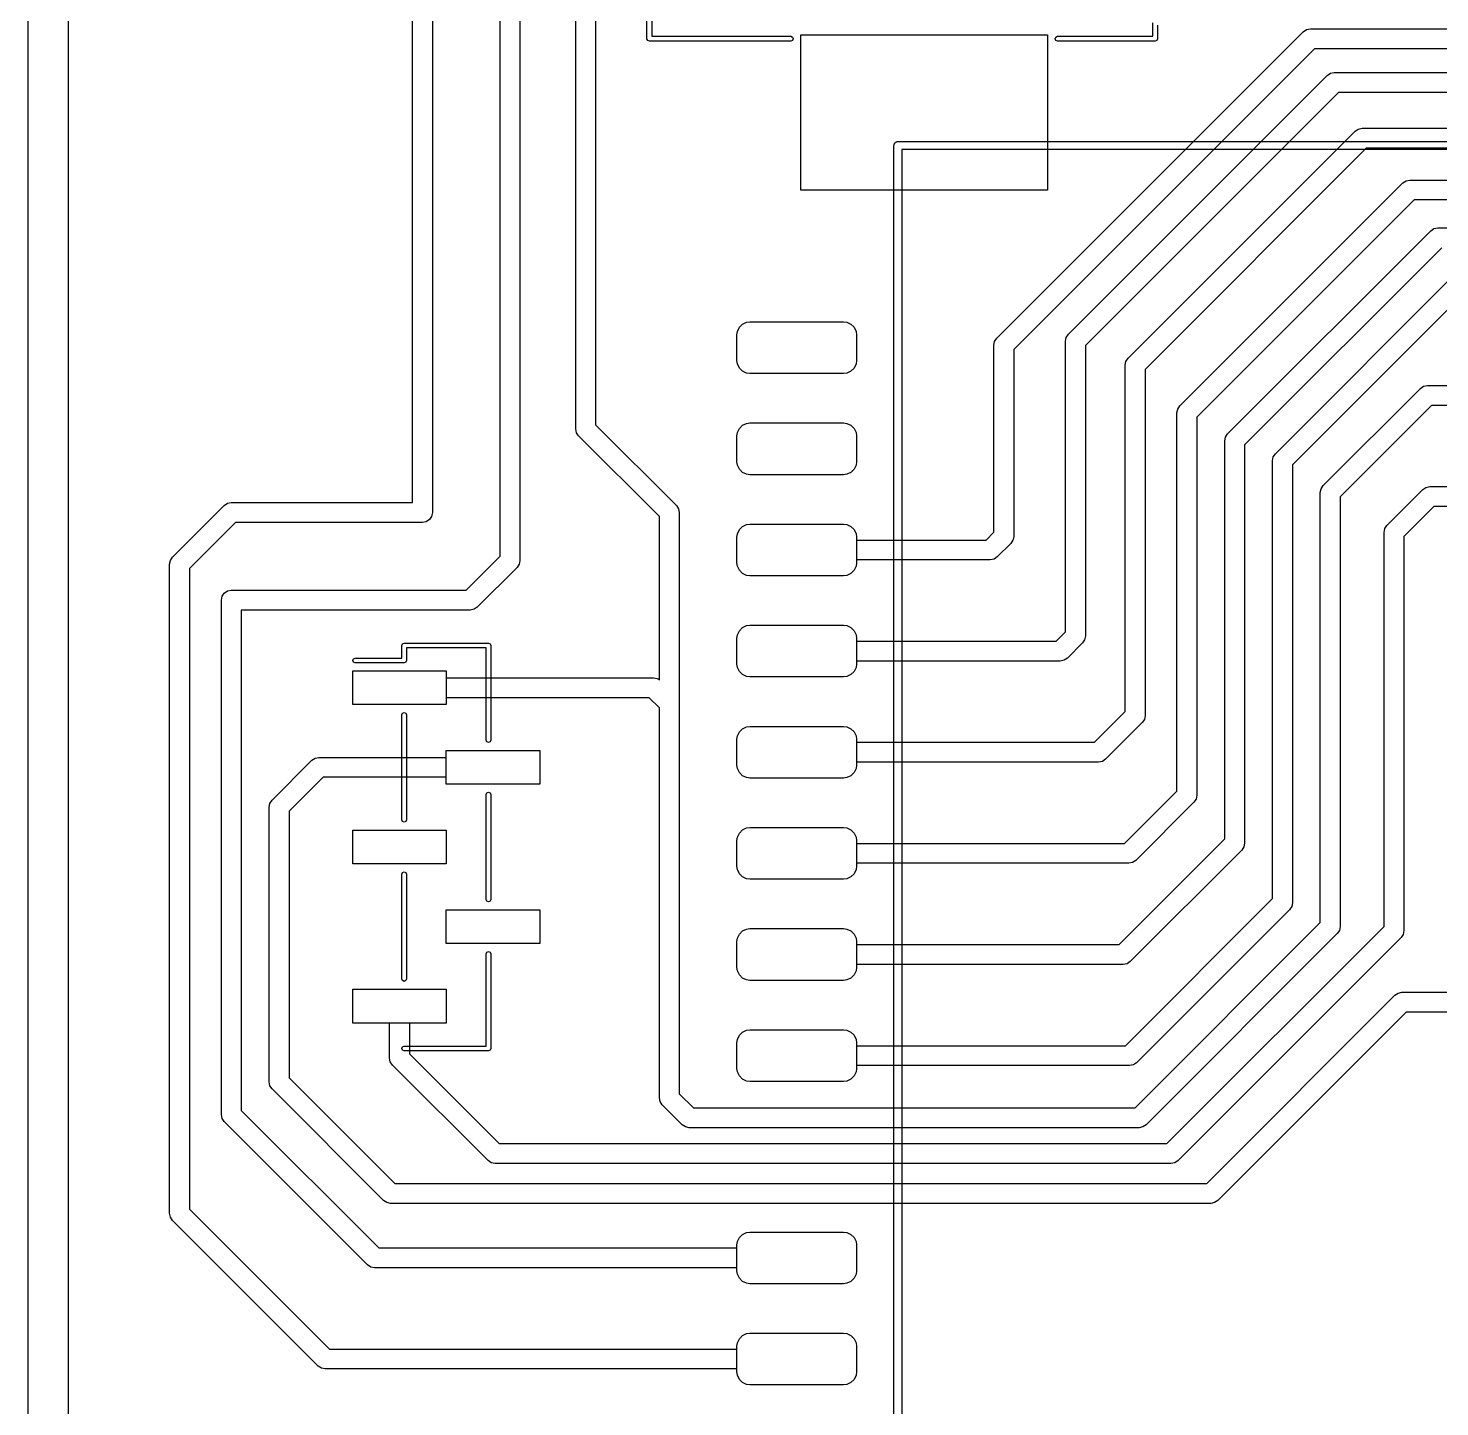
# Model space of a CAD drawing. Extents: x 10 to 287, y -200 to -10.
# Drawn here: x 99.5 to 134.95, y -116.26 to -81.64 of the extents above; entities that cross this region are included whole.
import ezdxf

# ---------------------------------------------------------------- set-up
doc = ezdxf.new("R2010")
doc.units = 0
doc.layers.add('BLACK', color=7, linetype='CONTINUOUS')

msp = doc.modelspace()

# ---------------------------------------------------------------- linework, layer by layer
at = {"layer": 'BLACK', "linetype": 'CONTINUOUS'}
for p, q in [((99.5, -140), (99.5, -50)), ((100.5, -50.5), (100.5, -139.5)), ((109.15, -93.55), (109.15, -65.6)), ((109.65, -65.7036), (109.65, -93.8)), ((111.35, -94.8964), (111.35, -66.2)), ((111.85, -66.3036), (111.85, -95)), ((113.25, -91.7), (113.25, -66.7)), ((113.75, -66.8036), (113.75, -91.5964)), ((115.04, -81.9), (115.04, -72.7)), ((115.16, -72.76), (115.16, -81.84)), ((127.74, -81.84), (127.74, -81.5)), ((115.16, -81.84), (118.65, -81.84)), ((118.65, -81.84), (118.692, -81.8576)), ((118.692, -81.8576), (118.71, -81.9)), ((118.9, -85.7), (118.9, -81.8)), ((118.9, -81.8), (125.1, -81.8)), ((118.9, -85.7), (118.9, -81.8)), ((118.9, -81.8), (125.1, -81.8)), ((118.9, -85.7), (118.9, -81.8)), ((118.9, -81.8), (125.1, -81.8)), ((123.823, -89.4232), (131.523, -81.7232)), ((125.1, -81.8), (125.1, -85.7)), ((125.1, -81.8), (125.1, -85.7)), ((125.1, -81.8), (125.1, -85.7)), ((125.29, -81.9), (125.308, -81.8576)), ((125.308, -81.8576), (125.35, -81.84)), ((125.35, -81.84), (127.74, -81.84)), ((127.86, -81.56), (127.86, -81.9)), ((131.523, -81.7232), (131.604, -81.669)), ((131.523, -81.7232), (131.523, -81.7232)), ((131.604, -81.669), (131.7, -81.65)), ((131.7, -81.65), (147.7, -81.65)), ((115.058, -81.9424), (115.04, -81.9)), ((115.1, -81.96), (115.058, -81.9424)), ((118.65, -81.96), (115.1, -81.96)), ((118.692, -81.9424), (118.65, -81.96)), ((118.71, -81.9), (118.692, -81.9424)), ((131.804, -82.15), (124.25, -89.7036)), ((125.308, -81.9424), (125.29, -81.9)), ((125.35, -81.96), (125.308, -81.9424)), ((127.8, -81.96), (125.35, -81.96)), ((127.842, -81.9424), (127.8, -81.96)), ((127.86, -81.9), (127.842, -81.9424)), ((147.596, -82.15), (131.804, -82.15)), ((125.623, -89.3232), (132.123, -82.8232)), ((132.123, -82.8232), (132.204, -82.769)), ((132.204, -82.769), (132.3, -82.75)), ((132.3, -82.75), (146.4, -82.75)), ((132.404, -83.25), (126.05, -89.6036)), ((146.296, -83.25), (132.404, -83.25)), ((127.123, -89.9232), (132.823, -84.2232)), ((132.823, -84.2232), (132.904, -84.169)), ((132.823, -84.2232), (132.823, -84.2232)), ((132.904, -84.169), (133, -84.15)), ((133, -84.15), (145.4, -84.15)), ((121.24, -84.58), (121.245, -84.5649)), ((121.24, -135.38), (121.24, -84.58)), ((121.245, -84.5491), (121.254, -84.5363)), ((121.245, -84.5649), (121.245, -84.5491)), ((121.254, -84.5363), (121.259, -84.5212)), ((121.259, -84.5212), (121.272, -84.5119)), ((121.272, -84.5119), (121.281, -84.4991)), ((121.281, -84.4991), (121.296, -84.4942)), ((121.296, -84.4942), (121.309, -84.4849)), ((121.309, -84.4849), (121.325, -84.4849)), ((121.325, -84.4849), (121.34, -84.48)), ((121.34, -84.48), (167.06, -84.48)), ((121.44, -84.68), (121.44, -135.28)), ((166.96, -84.68), (121.44, -84.68)), ((133.104, -84.65), (127.55, -90.2036)), ((145.296, -84.65), (133.104, -84.65)), ((125.1, -85.7), (118.9, -85.7)), ((125.1, -85.7), (118.9, -85.7)), ((125.1, -85.7), (118.9, -85.7)), ((128.423, -91.1232), (134.023, -85.5232)), ((134.023, -85.5232), (134.104, -85.469)), ((134.104, -85.469), (134.2, -85.45)), ((134.2, -85.45), (144.3, -85.45)), ((134.304, -85.95), (128.85, -91.4036)), ((144.196, -85.95), (134.304, -85.95)), ((129.623, -91.8232), (134.723, -86.7232)), ((134.723, -86.7232), (134.804, -86.669)), ((134.804, -86.669), (134.9, -86.65)), ((134.9, -86.65), (143.4, -86.65)), ((135.004, -87.15), (130.05, -92.1036)), ((130.823, -92.3232), (135.423, -87.7232)), ((135.704, -88.15), (131.25, -92.6036)), ((117.3, -89.335), (117.311, -89.2509)), ((117.3, -89.335), (117.311, -89.2509)), ((117.3, -89.335), (117.311, -89.2509)), ((117.311, -89.2509), (117.359, -89.1486)), ((117.311, -89.2509), (117.359, -89.1486)), ((117.311, -89.2509), (117.359, -89.1486)), ((117.359, -89.1486), (117.439, -89.0688)), ((117.359, -89.1486), (117.439, -89.0688)), ((117.359, -89.1486), (117.439, -89.0688)), ((117.439, -89.0688), (117.541, -89.0211)), ((117.439, -89.0688), (117.541, -89.0211)), ((117.439, -89.0688), (117.541, -89.0211)), ((117.541, -89.0211), (117.625, -89.01)), ((117.541, -89.0211), (117.625, -89.01)), ((117.541, -89.0211), (117.625, -89.01)), ((117.625, -89.01), (119.975, -89.01)), ((117.625, -89.01), (119.975, -89.01)), ((117.625, -89.01), (119.975, -89.01)), ((119.975, -89.01), (120.059, -89.0211)), ((119.975, -89.01), (120.059, -89.0211)), ((119.975, -89.01), (120.059, -89.0211)), ((120.059, -89.0211), (120.161, -89.0688)), ((120.059, -89.0211), (120.161, -89.0688)), ((120.059, -89.0211), (120.161, -89.0688)), ((120.161, -89.0688), (120.241, -89.1486)), ((120.161, -89.0688), (120.241, -89.1486)), ((120.161, -89.0688), (120.241, -89.1486)), ((120.241, -89.1486), (120.289, -89.2509)), ((120.241, -89.1486), (120.289, -89.2509)), ((120.241, -89.1486), (120.289, -89.2509)), ((120.289, -89.2509), (120.3, -89.335)), ((120.289, -89.2509), (120.3, -89.335)), ((120.289, -89.2509), (120.3, -89.335)), ((125.569, -89.4043), (125.623, -89.3232)), ((117.3, -89.985), (117.3, -89.335)), ((117.3, -89.985), (117.3, -89.335)), ((117.3, -89.985), (117.3, -89.335)), ((120.3, -89.335), (120.3, -89.985)), ((120.3, -89.335), (120.3, -89.985)), ((120.3, -89.335), (120.3, -89.985)), ((123.75, -89.6), (123.769, -89.5043)), ((123.75, -94.2964), (123.75, -89.6)), ((123.769, -89.5043), (123.823, -89.4232)), ((123.823, -89.4232), (123.823, -89.4232)), ((125.55, -89.5), (125.569, -89.4043)), ((125.55, -96.7964), (125.55, -89.5)), ((126.05, -89.6036), (126.05, -96.9)), ((117.311, -90.0691), (117.3, -89.985)), ((117.311, -90.0691), (117.3, -89.985)), ((117.311, -90.0691), (117.3, -89.985)), ((120.3, -89.985), (120.289, -90.0691)), ((120.3, -89.985), (120.289, -90.0691)), ((120.3, -89.985), (120.289, -90.0691)), ((124.25, -89.7036), (124.25, -94.4)), ((127.05, -90.1), (127.069, -90.0043)), ((127.069, -90.0043), (127.123, -89.9232)), ((127.123, -89.9232), (127.123, -89.9232)), ((117.359, -90.1714), (117.311, -90.0691)), ((117.359, -90.1714), (117.311, -90.0691)), ((117.359, -90.1714), (117.311, -90.0691)), ((117.439, -90.2512), (117.359, -90.1714)), ((117.439, -90.2512), (117.359, -90.1714)), ((117.439, -90.2512), (117.359, -90.1714)), ((117.541, -90.2989), (117.439, -90.2512)), ((117.541, -90.2989), (117.439, -90.2512)), ((117.541, -90.2989), (117.439, -90.2512)), ((117.625, -90.31), (117.541, -90.2989)), ((117.625, -90.31), (117.541, -90.2989)), ((117.625, -90.31), (117.541, -90.2989)), ((119.975, -90.31), (117.625, -90.31)), ((119.975, -90.31), (117.625, -90.31)), ((119.975, -90.31), (117.625, -90.31)), ((120.059, -90.2989), (119.975, -90.31)), ((120.059, -90.2989), (119.975, -90.31)), ((120.059, -90.2989), (119.975, -90.31)), ((120.161, -90.2512), (120.059, -90.2989)), ((120.161, -90.2512), (120.059, -90.2989)), ((120.161, -90.2512), (120.059, -90.2989)), ((120.241, -90.1714), (120.161, -90.2512)), ((120.241, -90.1714), (120.161, -90.2512)), ((120.241, -90.1714), (120.161, -90.2512)), ((120.289, -90.0691), (120.241, -90.1714)), ((120.289, -90.0691), (120.241, -90.1714)), ((120.289, -90.0691), (120.241, -90.1714)), ((127.05, -98.7964), (127.05, -90.1)), ((127.55, -90.2036), (127.55, -98.9)), ((132.023, -93.1232), (134.463, -90.6832)), ((134.463, -90.6832), (134.544, -90.629)), ((134.544, -90.629), (134.64, -90.61)), ((134.64, -90.61), (135.705, -90.61)), ((128.35, -91.3), (128.369, -91.2043)), ((128.35, -100.796), (128.35, -91.3)), ((128.369, -91.2043), (128.423, -91.1232)), ((128.85, -91.4036), (128.85, -100.9)), ((134.744, -91.11), (132.45, -93.4036)), ((135.705, -91.11), (134.744, -91.11)), ((113.269, -91.7957), (113.25, -91.7)), ((113.323, -91.8768), (113.269, -91.7957)), ((113.75, -91.5964), (115.777, -93.6232)), ((117.3, -91.875), (117.311, -91.7909)), ((117.3, -91.875), (117.311, -91.7909)), ((117.3, -91.875), (117.311, -91.7909)), ((117.311, -91.7909), (117.359, -91.6886)), ((117.311, -91.7909), (117.359, -91.6886)), ((117.311, -91.7909), (117.359, -91.6886)), ((117.359, -91.6886), (117.439, -91.6088)), ((117.359, -91.6886), (117.439, -91.6088)), ((117.359, -91.6886), (117.439, -91.6088)), ((117.439, -91.6088), (117.541, -91.5611)), ((117.439, -91.6088), (117.541, -91.5611)), ((117.439, -91.6088), (117.541, -91.5611)), ((117.541, -91.5611), (117.625, -91.55)), ((117.541, -91.5611), (117.625, -91.55)), ((117.541, -91.5611), (117.625, -91.55)), ((117.625, -91.55), (119.975, -91.55)), ((117.625, -91.55), (119.975, -91.55)), ((117.625, -91.55), (119.975, -91.55)), ((119.975, -91.55), (120.059, -91.5611)), ((119.975, -91.55), (120.059, -91.5611)), ((119.975, -91.55), (120.059, -91.5611)), ((120.059, -91.5611), (120.161, -91.6088)), ((120.059, -91.5611), (120.161, -91.6088)), ((120.059, -91.5611), (120.161, -91.6088)), ((120.161, -91.6088), (120.241, -91.6886)), ((120.161, -91.6088), (120.241, -91.6886)), ((120.161, -91.6088), (120.241, -91.6886)), ((120.241, -91.6886), (120.289, -91.7909)), ((120.241, -91.6886), (120.289, -91.7909)), ((120.241, -91.6886), (120.289, -91.7909)), ((120.289, -91.7909), (120.3, -91.875)), ((120.289, -91.7909), (120.3, -91.875)), ((120.289, -91.7909), (120.3, -91.875)), ((115.35, -93.9036), (113.323, -91.8768)), ((117.3, -92.525), (117.3, -91.875)), ((117.3, -92.525), (117.3, -91.875)), ((117.3, -92.525), (117.3, -91.875)), ((120.3, -91.875), (120.3, -92.525)), ((120.3, -91.875), (120.3, -92.525)), ((120.3, -91.875), (120.3, -92.525)), ((129.55, -92), (129.569, -91.9043)), ((129.55, -101.996), (129.55, -92)), ((129.569, -91.9043), (129.623, -91.8232)), ((129.623, -91.8232), (129.623, -91.8232)), ((130.05, -92.1036), (130.05, -102.1)), ((130.75, -92.5), (130.769, -92.4043)), ((130.75, -103.496), (130.75, -92.5)), ((130.769, -92.4043), (130.823, -92.3232)), ((130.823, -92.3232), (130.823, -92.3232)), ((117.311, -92.6091), (117.3, -92.525)), ((117.311, -92.6091), (117.3, -92.525)), ((117.311, -92.6091), (117.3, -92.525)), ((117.359, -92.7114), (117.311, -92.6091)), ((117.359, -92.7114), (117.311, -92.6091)), ((117.359, -92.7114), (117.311, -92.6091)), ((117.439, -92.7912), (117.359, -92.7114)), ((117.439, -92.7912), (117.359, -92.7114)), ((117.439, -92.7912), (117.359, -92.7114)), ((117.541, -92.8389), (117.439, -92.7912)), ((117.541, -92.8389), (117.439, -92.7912)), ((117.541, -92.8389), (117.439, -92.7912)), ((117.625, -92.85), (117.541, -92.8389)), ((117.625, -92.85), (117.541, -92.8389)), ((117.625, -92.85), (117.541, -92.8389)), ((119.975, -92.85), (117.625, -92.85)), ((119.975, -92.85), (117.625, -92.85)), ((119.975, -92.85), (117.625, -92.85)), ((120.059, -92.8389), (119.975, -92.85)), ((120.059, -92.8389), (119.975, -92.85)), ((120.059, -92.8389), (119.975, -92.85)), ((120.161, -92.7912), (120.059, -92.8389)), ((120.161, -92.7912), (120.059, -92.8389)), ((120.161, -92.7912), (120.059, -92.8389)), ((120.241, -92.7114), (120.161, -92.7912)), ((120.241, -92.7114), (120.161, -92.7912)), ((120.241, -92.7114), (120.161, -92.7912)), ((120.289, -92.6091), (120.241, -92.7114)), ((120.289, -92.6091), (120.241, -92.7114)), ((120.289, -92.6091), (120.241, -92.7114)), ((120.3, -92.525), (120.289, -92.6091)), ((120.3, -92.525), (120.289, -92.6091)), ((120.3, -92.525), (120.289, -92.6091)), ((131.25, -92.6036), (131.25, -103.6)), ((131.95, -93.3), (131.969, -93.2043)), ((131.969, -93.2043), (132.023, -93.1232)), ((132.023, -93.1232), (132.023, -93.1232)), ((133.623, -94.1232), (134.523, -93.2232)), ((134.523, -93.2232), (134.604, -93.169)), ((134.604, -93.169), (134.7, -93.15)), ((134.7, -93.15), (135.705, -93.15)), ((104.423, -93.6232), (104.504, -93.569)), ((104.504, -93.569), (104.6, -93.55)), ((104.504, -93.569), (104.504, -93.569)), ((104.6, -93.55), (104.6, -93.55)), ((104.6, -93.55), (109.15, -93.55)), ((131.95, -104.096), (131.95, -93.3)), ((132.45, -93.4036), (132.45, -104.2)), ((103.123, -94.9232), (104.423, -93.6232)), ((104.423, -93.6232), (104.423, -93.6232)), ((109.631, -93.8957), (109.577, -93.9768)), ((109.65, -93.8), (109.631, -93.8957)), ((115.35, -98.0053), (115.35, -93.9036)), ((115.777, -93.6232), (115.777, -93.6232)), ((115.777, -93.6232), (115.831, -93.7043)), ((115.831, -93.7043), (115.85, -93.8)), ((115.85, -93.8), (115.85, -98.6)), ((134.804, -93.65), (134.05, -94.4036)), ((135.705, -93.65), (134.804, -93.65)), ((104.704, -94.05), (103.55, -95.2036)), ((109.4, -94.05), (104.704, -94.05)), ((109.496, -94.031), (109.4, -94.05)), ((109.577, -93.9768), (109.496, -94.031)), ((117.311, -94.3309), (117.359, -94.2286)), ((117.311, -94.3309), (117.359, -94.2286)), ((117.311, -94.3309), (117.359, -94.2286)), ((117.359, -94.2286), (117.439, -94.1488)), ((117.359, -94.2286), (117.439, -94.1488)), ((117.359, -94.2286), (117.439, -94.1488)), ((117.439, -94.1488), (117.541, -94.1011)), ((117.439, -94.1488), (117.541, -94.1011)), ((117.439, -94.1488), (117.541, -94.1011)), ((117.541, -94.1011), (117.625, -94.09)), ((117.541, -94.1011), (117.625, -94.09)), ((117.541, -94.1011), (117.625, -94.09)), ((117.625, -94.09), (119.975, -94.09)), ((117.625, -94.09), (119.975, -94.09)), ((117.625, -94.09), (119.975, -94.09)), ((119.975, -94.09), (120.059, -94.1011)), ((119.975, -94.09), (120.059, -94.1011)), ((119.975, -94.09), (120.059, -94.1011)), ((120.059, -94.1011), (120.161, -94.1488)), ((120.059, -94.1011), (120.161, -94.1488)), ((120.059, -94.1011), (120.161, -94.1488)), ((120.161, -94.1488), (120.241, -94.2286)), ((120.161, -94.1488), (120.241, -94.2286)), ((120.161, -94.1488), (120.241, -94.2286)), ((120.241, -94.2286), (120.289, -94.3309)), ((120.241, -94.2286), (120.289, -94.3309)), ((120.241, -94.2286), (120.289, -94.3309)), ((123.556, -94.49), (123.75, -94.2964)), ((133.55, -94.3), (133.569, -94.2043)), ((133.569, -94.2043), (133.623, -94.1232)), ((133.623, -94.1232), (133.623, -94.1232)), ((117.3, -94.415), (117.311, -94.3309)), ((117.3, -94.415), (117.311, -94.3309)), ((117.3, -94.415), (117.311, -94.3309)), ((117.3, -95.065), (117.3, -94.415)), ((117.3, -95.065), (117.3, -94.415)), ((117.3, -95.065), (117.3, -94.415)), ((120.289, -94.3309), (120.3, -94.415)), ((120.289, -94.3309), (120.3, -94.415)), ((120.289, -94.3309), (120.3, -94.415)), ((120.3, -94.415), (120.3, -95.065)), ((120.3, -94.415), (120.3, -94.49)), ((120.3, -94.415), (120.3, -95.065)), ((120.3, -94.49), (123.556, -94.49)), ((124.177, -94.5768), (123.837, -94.9168)), ((124.231, -94.4957), (124.177, -94.5768)), ((124.177, -94.5768), (124.177, -94.5768)), ((124.235, -94.4768), (124.231, -94.4957)), ((124.25, -94.4), (124.235, -94.4768)), ((124.25, -94.4), (124.25, -94.4)), ((133.55, -94.8), (133.55, -94.3)), ((134.05, -94.4036), (134.05, -94.8)), ((103.05, -95.1), (103.069, -95.0043)), ((103.069, -95.0043), (103.123, -94.9232)), ((103.123, -94.9232), (103.123, -94.9232)), ((110.496, -95.75), (111.35, -94.8964)), ((111.85, -95), (111.837, -95.065)), ((111.85, -95), (111.85, -95)), ((123.66, -94.99), (120.3, -94.99)), ((120.3, -94.99), (120.3, -95.065)), ((123.756, -94.971), (123.66, -94.99)), ((123.837, -94.9168), (123.756, -94.971)), ((133.55, -103.7), (133.55, -94.8)), ((134.05, -94.8), (134.05, -103.7)), ((103.05, -111.4), (103.05, -95.1)), ((103.55, -95.2036), (103.55, -111.296)), ((111.777, -95.1768), (110.777, -96.1768)), ((111.831, -95.0957), (111.777, -95.1768)), ((111.777, -95.1768), (111.777, -95.1768)), ((111.837, -95.065), (111.831, -95.0957)), ((117.311, -95.1491), (117.3, -95.065)), ((117.311, -95.1491), (117.3, -95.065)), ((117.311, -95.1491), (117.3, -95.065)), ((117.359, -95.2514), (117.311, -95.1491)), ((117.359, -95.2514), (117.311, -95.1491)), ((117.359, -95.2514), (117.311, -95.1491)), ((117.439, -95.3312), (117.359, -95.2514)), ((117.439, -95.3312), (117.359, -95.2514)), ((117.439, -95.3312), (117.359, -95.2514)), ((117.541, -95.3789), (117.439, -95.3312)), ((117.541, -95.3789), (117.439, -95.3312)), ((117.541, -95.3789), (117.439, -95.3312)), ((120.161, -95.3312), (120.059, -95.3789)), ((120.161, -95.3312), (120.059, -95.3789)), ((120.161, -95.3312), (120.059, -95.3789)), ((120.241, -95.2514), (120.161, -95.3312)), ((120.241, -95.2514), (120.161, -95.3312)), ((120.241, -95.2514), (120.161, -95.3312)), ((120.289, -95.1491), (120.241, -95.2514)), ((120.289, -95.1491), (120.241, -95.2514)), ((120.289, -95.1491), (120.241, -95.2514)), ((120.3, -95.065), (120.289, -95.1491)), ((120.3, -95.065), (120.289, -95.1491)), ((120.3, -95.065), (120.289, -95.1491)), ((117.625, -95.39), (117.541, -95.3789)), ((117.625, -95.39), (117.541, -95.3789)), ((117.625, -95.39), (117.541, -95.3789)), ((119.975, -95.39), (117.625, -95.39)), ((119.975, -95.39), (117.625, -95.39)), ((119.975, -95.39), (117.625, -95.39)), ((120.059, -95.3789), (119.975, -95.39)), ((120.059, -95.3789), (119.975, -95.39)), ((120.059, -95.3789), (119.975, -95.39)), ((104.35, -96), (104.369, -95.9043)), ((104.35, -108.92), (104.35, -96)), ((104.369, -95.9043), (104.423, -95.8232)), ((104.423, -95.8232), (104.504, -95.769)), ((104.504, -95.769), (104.6, -95.75)), ((104.6, -95.75), (110.496, -95.75)), ((110.6, -96.25), (104.85, -96.25)), ((104.85, -96.25), (104.85, -108.816)), ((110.696, -96.231), (110.6, -96.25)), ((110.777, -96.1768), (110.696, -96.231)), ((117.311, -96.8709), (117.359, -96.7686)), ((117.311, -96.8709), (117.359, -96.7686)), ((117.311, -96.8709), (117.359, -96.7686)), ((117.359, -96.7686), (117.439, -96.6888)), ((117.359, -96.7686), (117.439, -96.6888)), ((117.359, -96.7686), (117.439, -96.6888)), ((117.439, -96.6888), (117.541, -96.6411)), ((117.439, -96.6888), (117.541, -96.6411)), ((117.439, -96.6888), (117.541, -96.6411)), ((117.541, -96.6411), (117.625, -96.63)), ((117.541, -96.6411), (117.625, -96.63)), ((117.541, -96.6411), (117.625, -96.63)), ((117.625, -96.63), (119.975, -96.63)), ((117.625, -96.63), (119.975, -96.63)), ((117.625, -96.63), (119.975, -96.63)), ((119.975, -96.63), (120.059, -96.6411)), ((119.975, -96.63), (120.059, -96.6411)), ((119.975, -96.63), (120.059, -96.6411)), ((120.059, -96.6411), (120.161, -96.6888)), ((120.059, -96.6411), (120.161, -96.6888)), ((120.059, -96.6411), (120.161, -96.6888)), ((120.161, -96.6888), (120.241, -96.7686)), ((120.161, -96.6888), (120.241, -96.7686)), ((120.161, -96.6888), (120.241, -96.7686)), ((120.241, -96.7686), (120.289, -96.8709)), ((120.241, -96.7686), (120.289, -96.8709)), ((120.241, -96.7686), (120.289, -96.8709)), ((108.88, -97.14), (108.898, -97.0976)), ((108.898, -97.0976), (108.94, -97.08)), ((108.94, -97.08), (111.06, -97.08)), ((111.06, -97.08), (111.102, -97.0976)), ((111.102, -97.0976), (111.12, -97.14)), ((117.3, -96.955), (117.311, -96.8709)), ((117.3, -96.955), (117.311, -96.8709)), ((117.3, -96.955), (117.311, -96.8709)), ((117.3, -97.605), (117.3, -96.955)), ((117.3, -97.605), (117.3, -96.955)), ((117.3, -97.605), (117.3, -96.955)), ((120.289, -96.8709), (120.3, -96.955)), ((120.289, -96.8709), (120.3, -96.955)), ((120.289, -96.8709), (120.3, -96.955)), ((120.3, -96.955), (120.3, -97.605)), ((120.3, -96.955), (120.3, -97.03)), ((120.3, -96.955), (120.3, -97.605)), ((120.3, -97.03), (125.316, -97.03)), ((125.316, -97.03), (125.55, -96.7964)), ((125.977, -97.0768), (125.597, -97.4568)), ((126.031, -96.9957), (125.977, -97.0768)), ((126.05, -96.9), (126.031, -96.9957)), ((107.65, -97.515), (107.668, -97.4726)), ((107.668, -97.4726), (107.71, -97.455)), ((107.71, -97.455), (108.88, -97.455)), ((108.88, -97.455), (108.88, -97.14)), ((111, -97.2), (109, -97.2)), ((109, -97.2), (109, -97.515)), ((111, -99.515), (111, -97.2)), ((111.12, -97.14), (111.12, -99.515)), ((125.597, -97.4568), (125.516, -97.511)), ((107.668, -97.5574), (107.65, -97.515)), ((107.65, -98.625), (107.65, -97.775)), ((107.65, -97.775), (110, -97.775)), ((107.65, -98.625), (107.65, -97.775)), ((107.65, -97.775), (110, -97.775)), ((107.65, -98.625), (107.65, -97.775)), ((107.65, -97.775), (110, -97.775)), ((107.71, -97.575), (107.668, -97.5574)), ((108.94, -97.575), (107.71, -97.575)), ((108.982, -97.5574), (108.94, -97.575)), ((109, -97.515), (108.982, -97.5574)), ((110, -97.775), (110, -98.625)), ((110, -97.775), (110, -97.95)), ((110, -97.775), (110, -98.625)), ((117.311, -97.6891), (117.3, -97.605)), ((117.311, -97.6891), (117.3, -97.605)), ((117.311, -97.6891), (117.3, -97.605)), ((117.359, -97.7914), (117.311, -97.6891)), ((117.359, -97.7914), (117.311, -97.6891)), ((117.359, -97.7914), (117.311, -97.6891)), ((117.439, -97.8712), (117.359, -97.7914)), ((117.439, -97.8712), (117.359, -97.7914)), ((117.439, -97.8712), (117.359, -97.7914)), ((120.241, -97.7914), (120.161, -97.8712)), ((120.241, -97.7914), (120.161, -97.8712)), ((120.241, -97.7914), (120.161, -97.8712)), ((120.289, -97.6891), (120.241, -97.7914)), ((120.289, -97.6891), (120.241, -97.7914)), ((120.289, -97.6891), (120.241, -97.7914)), ((120.3, -97.605), (120.289, -97.6891)), ((120.3, -97.605), (120.289, -97.6891)), ((120.3, -97.605), (120.289, -97.6891)), ((125.42, -97.53), (120.3, -97.53)), ((120.3, -97.53), (120.3, -97.605)), ((125.516, -97.511), (125.42, -97.53)), ((110, -97.95), (115.2, -97.95)), ((115.2, -97.95), (115.296, -97.969)), ((115.296, -97.969), (115.35, -98.0053)), ((117.541, -97.9189), (117.439, -97.8712)), ((117.541, -97.9189), (117.439, -97.8712)), ((117.541, -97.9189), (117.439, -97.8712)), ((117.625, -97.93), (117.541, -97.9189)), ((117.625, -97.93), (117.541, -97.9189)), ((117.625, -97.93), (117.541, -97.9189)), ((119.975, -97.93), (117.625, -97.93)), ((119.975, -97.93), (117.625, -97.93)), ((119.975, -97.93), (117.625, -97.93)), ((120.059, -97.9189), (119.975, -97.93)), ((120.059, -97.9189), (119.975, -97.93)), ((120.059, -97.9189), (119.975, -97.93)), ((120.161, -97.8712), (120.059, -97.9189)), ((120.161, -97.8712), (120.059, -97.9189)), ((120.161, -97.8712), (120.059, -97.9189)), ((115.096, -98.45), (110, -98.45)), ((110, -98.45), (110, -98.625)), ((115.35, -98.7036), (115.096, -98.45)), ((110, -98.625), (107.65, -98.625)), ((110, -98.625), (107.65, -98.625)), ((110, -98.625), (107.65, -98.625)), ((108.88, -98.885), (108.898, -98.8426)), ((108.88, -101.515), (108.88, -98.885)), ((108.898, -98.8426), (108.94, -98.825)), ((108.94, -98.825), (108.982, -98.8426)), ((108.982, -98.8426), (109, -98.885)), ((109, -98.885), (109, -101.515)), ((115.35, -108.5), (115.35, -98.7036)), ((115.85, -98.6), (115.85, -108.396)), ((126.276, -99.57), (127.05, -98.7964)), ((127.55, -98.9), (127.531, -98.9957)), ((117.359, -99.3086), (117.439, -99.2288)), ((117.359, -99.3086), (117.439, -99.2288)), ((117.359, -99.3086), (117.439, -99.2288)), ((117.439, -99.2288), (117.541, -99.1811)), ((117.439, -99.2288), (117.541, -99.1811)), ((117.439, -99.2288), (117.541, -99.1811)), ((117.541, -99.1811), (117.625, -99.17)), ((117.541, -99.1811), (117.625, -99.17)), ((117.541, -99.1811), (117.625, -99.17)), ((117.625, -99.17), (119.975, -99.17)), ((117.625, -99.17), (119.975, -99.17)), ((117.625, -99.17), (119.975, -99.17)), ((119.975, -99.17), (120.059, -99.1811)), ((119.975, -99.17), (120.059, -99.1811)), ((119.975, -99.17), (120.059, -99.1811)), ((120.059, -99.1811), (120.161, -99.2288)), ((120.059, -99.1811), (120.161, -99.2288)), ((120.059, -99.1811), (120.161, -99.2288)), ((120.161, -99.2288), (120.241, -99.3086)), ((120.161, -99.2288), (120.241, -99.3086)), ((120.161, -99.2288), (120.241, -99.3086)), ((127.477, -99.0768), (126.557, -99.9968)), ((127.531, -98.9957), (127.477, -99.0768)), ((127.477, -99.0768), (127.477, -99.0768)), ((111.018, -99.5574), (111, -99.515)), ((111.06, -99.575), (111.018, -99.5574)), ((111.102, -99.5574), (111.06, -99.575)), ((111.12, -99.515), (111.102, -99.5574)), ((117.3, -99.495), (117.311, -99.4109)), ((117.3, -99.495), (117.311, -99.4109)), ((117.3, -99.495), (117.311, -99.4109)), ((117.3, -100.145), (117.3, -99.495)), ((117.3, -100.145), (117.3, -99.495)), ((117.3, -100.145), (117.3, -99.495)), ((117.311, -99.4109), (117.359, -99.3086)), ((117.311, -99.4109), (117.359, -99.3086)), ((117.311, -99.4109), (117.359, -99.3086)), ((120.241, -99.3086), (120.289, -99.4109)), ((120.241, -99.3086), (120.289, -99.4109)), ((120.241, -99.3086), (120.289, -99.4109)), ((120.289, -99.4109), (120.3, -99.495)), ((120.289, -99.4109), (120.3, -99.495)), ((120.289, -99.4109), (120.3, -99.495)), ((120.3, -99.495), (120.3, -100.145)), ((120.3, -99.495), (120.3, -99.57)), ((120.3, -99.495), (120.3, -100.145)), ((120.3, -99.57), (126.276, -99.57)), ((106.704, -99.969), (106.8, -99.95)), ((106.8, -99.95), (106.8, -99.95)), ((106.8, -99.95), (110, -99.95)), ((110, -100.625), (110, -99.775)), ((110, -99.775), (112.35, -99.775)), ((110, -99.95), (110, -99.775)), ((110, -99.775), (112.35, -99.775)), ((110, -100.625), (110, -99.775)), ((110, -99.775), (112.35, -99.775)), ((112.35, -99.775), (112.35, -100.625)), ((112.35, -99.775), (112.35, -100.625)), ((112.35, -99.775), (112.35, -100.625)), ((105.623, -101.023), (106.623, -100.023)), ((106.623, -100.023), (106.704, -99.969)), ((106.623, -100.023), (106.623, -100.023)), ((106.704, -99.969), (106.704, -99.969)), ((117.311, -100.229), (117.3, -100.145)), ((117.311, -100.229), (117.3, -100.145)), ((117.311, -100.229), (117.3, -100.145)), ((117.359, -100.331), (117.311, -100.229)), ((117.359, -100.331), (117.311, -100.229)), ((117.359, -100.331), (117.311, -100.229)), ((120.289, -100.229), (120.241, -100.331)), ((120.289, -100.229), (120.241, -100.331)), ((120.289, -100.229), (120.241, -100.331)), ((120.3, -100.145), (120.289, -100.229)), ((120.3, -100.145), (120.289, -100.229)), ((120.3, -100.145), (120.289, -100.229)), ((126.38, -100.07), (120.3, -100.07)), ((120.3, -100.07), (120.3, -100.145)), ((126.476, -100.051), (126.38, -100.07)), ((126.557, -99.9968), (126.476, -100.051)), ((106.904, -100.45), (106.05, -101.304)), ((110, -100.45), (106.904, -100.45)), ((110, -100.625), (110, -100.45)), ((112.35, -100.625), (110, -100.625)), ((112.35, -100.625), (110, -100.625)), ((112.35, -100.625), (110, -100.625)), ((117.439, -100.411), (117.359, -100.331)), ((117.439, -100.411), (117.359, -100.331)), ((117.439, -100.411), (117.359, -100.331)), ((117.541, -100.459), (117.439, -100.411)), ((117.541, -100.459), (117.439, -100.411)), ((117.541, -100.459), (117.439, -100.411)), ((117.625, -100.47), (117.541, -100.459)), ((117.625, -100.47), (117.541, -100.459)), ((117.625, -100.47), (117.541, -100.459)), ((119.975, -100.47), (117.625, -100.47)), ((119.975, -100.47), (117.625, -100.47)), ((119.975, -100.47), (117.625, -100.47)), ((120.059, -100.459), (119.975, -100.47)), ((120.059, -100.459), (119.975, -100.47)), ((120.059, -100.459), (119.975, -100.47)), ((120.161, -100.411), (120.059, -100.459)), ((120.161, -100.411), (120.059, -100.459)), ((120.161, -100.411), (120.059, -100.459)), ((120.241, -100.331), (120.161, -100.411)), ((120.241, -100.331), (120.161, -100.411)), ((120.241, -100.331), (120.161, -100.411)), ((105.569, -101.104), (105.623, -101.023)), ((105.623, -101.023), (105.623, -101.023)), ((111, -100.885), (111.018, -100.843)), ((111, -103.515), (111, -100.885)), ((111.018, -100.843), (111.06, -100.825)), ((111.06, -100.825), (111.102, -100.843)), ((111.102, -100.843), (111.12, -100.885)), ((111.12, -100.885), (111.12, -103.515)), ((127.036, -102.11), (128.35, -100.796)), ((128.831, -100.996), (128.777, -101.077)), ((128.85, -100.9), (128.831, -100.996)), ((128.85, -100.9), (128.85, -100.9)), ((105.55, -101.2), (105.569, -101.104)), ((105.55, -108.1), (105.55, -101.2)), ((106.05, -101.304), (106.05, -107.996)), ((128.777, -101.077), (127.317, -102.537)), ((108.898, -101.557), (108.88, -101.515)), ((108.94, -101.575), (108.898, -101.557)), ((108.982, -101.557), (108.94, -101.575)), ((109, -101.515), (108.982, -101.557)), ((117.439, -101.769), (117.541, -101.721)), ((117.439, -101.769), (117.541, -101.721)), ((117.439, -101.769), (117.541, -101.721)), ((117.541, -101.721), (117.625, -101.71)), ((117.541, -101.721), (117.625, -101.71)), ((117.541, -101.721), (117.625, -101.71)), ((117.625, -101.71), (119.975, -101.71)), ((117.625, -101.71), (119.975, -101.71)), ((117.625, -101.71), (119.975, -101.71)), ((119.975, -101.71), (120.059, -101.721)), ((119.975, -101.71), (120.059, -101.721)), ((119.975, -101.71), (120.059, -101.721)), ((120.059, -101.721), (120.161, -101.769)), ((120.059, -101.721), (120.161, -101.769)), ((120.059, -101.721), (120.161, -101.769)), ((107.65, -102.625), (107.65, -101.775)), ((107.65, -101.775), (110, -101.775)), ((107.65, -102.625), (107.65, -101.775)), ((107.65, -101.775), (110, -101.775)), ((107.65, -102.625), (107.65, -101.775)), ((107.65, -101.775), (110, -101.775)), ((110, -101.775), (110, -102.625)), ((110, -101.775), (110, -102.625)), ((110, -101.775), (110, -102.625)), ((117.3, -102.035), (117.311, -101.951)), ((117.3, -102.035), (117.311, -101.951)), ((117.3, -102.035), (117.311, -101.951)), ((117.3, -102.685), (117.3, -102.035)), ((117.3, -102.685), (117.3, -102.035)), ((117.3, -102.685), (117.3, -102.035)), ((117.311, -101.951), (117.359, -101.849)), ((117.311, -101.951), (117.359, -101.849)), ((117.311, -101.951), (117.359, -101.849)), ((117.359, -101.849), (117.439, -101.769)), ((117.359, -101.849), (117.439, -101.769)), ((117.359, -101.849), (117.439, -101.769)), ((120.161, -101.769), (120.241, -101.849)), ((120.161, -101.769), (120.241, -101.849)), ((120.161, -101.769), (120.241, -101.849)), ((120.241, -101.849), (120.289, -101.951)), ((120.241, -101.849), (120.289, -101.951)), ((120.241, -101.849), (120.289, -101.951)), ((120.289, -101.951), (120.3, -102.035)), ((120.289, -101.951), (120.3, -102.035)), ((120.289, -101.951), (120.3, -102.035)), ((120.3, -102.035), (120.3, -102.685)), ((120.3, -102.035), (120.3, -102.11)), ((120.3, -102.035), (120.3, -102.685)), ((126.896, -104.65), (129.55, -101.996)), ((120.3, -102.11), (127.036, -102.11)), ((129.977, -102.277), (127.177, -105.077)), ((130.031, -102.196), (129.977, -102.277)), ((130.05, -102.1), (130.031, -102.196)), ((110, -102.625), (107.65, -102.625)), ((110, -102.625), (107.65, -102.625)), ((110, -102.625), (107.65, -102.625)), ((117.311, -102.769), (117.3, -102.685)), ((117.311, -102.769), (117.3, -102.685)), ((117.311, -102.769), (117.3, -102.685)), ((117.359, -102.871), (117.311, -102.769)), ((117.359, -102.871), (117.311, -102.769)), ((117.359, -102.871), (117.311, -102.769)), ((120.289, -102.769), (120.241, -102.871)), ((120.289, -102.769), (120.241, -102.871)), ((120.289, -102.769), (120.241, -102.871)), ((120.3, -102.685), (120.289, -102.769)), ((120.3, -102.685), (120.289, -102.769)), ((120.3, -102.685), (120.289, -102.769)), ((127.14, -102.61), (120.3, -102.61)), ((120.3, -102.61), (120.3, -102.685)), ((127.236, -102.591), (127.14, -102.61)), ((127.317, -102.537), (127.236, -102.591)), ((108.88, -102.885), (108.898, -102.843)), ((108.88, -105.515), (108.88, -102.885)), ((108.898, -102.843), (108.94, -102.825)), ((108.94, -102.825), (108.982, -102.843)), ((108.982, -102.843), (109, -102.885)), ((109, -102.885), (109, -105.515)), ((117.439, -102.951), (117.359, -102.871)), ((117.439, -102.951), (117.359, -102.871)), ((117.439, -102.951), (117.359, -102.871)), ((117.541, -102.999), (117.439, -102.951)), ((117.541, -102.999), (117.439, -102.951)), ((117.541, -102.999), (117.439, -102.951)), ((117.625, -103.01), (117.541, -102.999)), ((117.625, -103.01), (117.541, -102.999)), ((117.625, -103.01), (117.541, -102.999)), ((119.975, -103.01), (117.625, -103.01)), ((119.975, -103.01), (117.625, -103.01)), ((119.975, -103.01), (117.625, -103.01)), ((120.059, -102.999), (119.975, -103.01)), ((120.059, -102.999), (119.975, -103.01)), ((120.059, -102.999), (119.975, -103.01)), ((120.161, -102.951), (120.059, -102.999)), ((120.161, -102.951), (120.059, -102.999)), ((120.161, -102.951), (120.059, -102.999)), ((120.241, -102.871), (120.161, -102.951)), ((120.241, -102.871), (120.161, -102.951)), ((120.241, -102.871), (120.161, -102.951)), ((127.056, -107.19), (130.75, -103.496)), ((110, -104.625), (110, -103.775)), ((110, -103.775), (112.35, -103.775)), ((110, -104.625), (110, -103.775)), ((110, -103.775), (112.35, -103.775)), ((110, -104.625), (110, -103.775)), ((110, -103.775), (112.35, -103.775)), ((111.018, -103.557), (111, -103.515)), ((111.06, -103.575), (111.018, -103.557)), ((111.102, -103.557), (111.06, -103.575)), ((111.12, -103.515), (111.102, -103.557)), ((112.35, -103.775), (112.35, -104.625)), ((112.35, -103.775), (112.35, -104.625)), ((112.35, -103.775), (112.35, -104.625)), ((131.177, -103.777), (127.337, -107.617)), ((131.231, -103.696), (131.177, -103.777)), ((131.25, -103.6), (131.231, -103.696)), ((133.55, -104.196), (133.55, -103.7)), ((134.05, -103.7), (134.05, -104.3)), ((127.296, -108.75), (131.95, -104.096)), ((128.096, -109.65), (133.55, -104.196)), ((132.45, -104.2), (132.431, -104.296)), ((117.3, -104.575), (117.311, -104.491)), ((117.3, -104.575), (117.311, -104.491)), ((117.3, -104.575), (117.311, -104.491)), ((117.3, -105.225), (117.3, -104.575)), ((117.3, -105.225), (117.3, -104.575)), ((117.3, -105.225), (117.3, -104.575)), ((117.311, -104.491), (117.359, -104.389)), ((117.311, -104.491), (117.359, -104.389)), ((117.311, -104.491), (117.359, -104.389)), ((117.359, -104.389), (117.439, -104.309)), ((117.359, -104.389), (117.439, -104.309)), ((117.359, -104.389), (117.439, -104.309)), ((117.439, -104.309), (117.541, -104.261)), ((117.439, -104.309), (117.541, -104.261)), ((117.439, -104.309), (117.541, -104.261)), ((117.541, -104.261), (117.625, -104.25)), ((117.541, -104.261), (117.625, -104.25)), ((117.541, -104.261), (117.625, -104.25)), ((117.625, -104.25), (119.975, -104.25)), ((117.625, -104.25), (119.975, -104.25)), ((117.625, -104.25), (119.975, -104.25)), ((119.975, -104.25), (120.059, -104.261)), ((119.975, -104.25), (120.059, -104.261)), ((119.975, -104.25), (120.059, -104.261)), ((120.059, -104.261), (120.161, -104.309)), ((120.059, -104.261), (120.161, -104.309)), ((120.059, -104.261), (120.161, -104.309)), ((120.161, -104.309), (120.241, -104.389)), ((120.161, -104.309), (120.241, -104.389)), ((120.161, -104.309), (120.241, -104.389)), ((120.241, -104.389), (120.289, -104.491)), ((120.241, -104.389), (120.289, -104.491)), ((120.241, -104.389), (120.289, -104.491)), ((120.289, -104.491), (120.3, -104.575)), ((120.289, -104.491), (120.3, -104.575)), ((120.289, -104.491), (120.3, -104.575)), ((120.3, -104.575), (120.3, -105.225)), ((120.3, -104.575), (120.3, -104.65)), ((120.3, -104.575), (120.3, -105.225)), ((132.377, -104.377), (127.577, -109.177)), ((133.977, -104.477), (128.377, -110.077)), ((132.431, -104.296), (132.377, -104.377)), ((134.031, -104.396), (133.977, -104.477)), ((134.05, -104.3), (134.031, -104.396)), ((112.35, -104.625), (110, -104.625)), ((112.35, -104.625), (110, -104.625)), ((112.35, -104.625), (110, -104.625)), ((111, -104.885), (111.018, -104.843)), ((111, -106.885), (111, -104.885)), ((111.018, -104.843), (111.06, -104.825)), ((111.06, -104.825), (111.102, -104.843)), ((111.102, -104.843), (111.12, -104.885)), ((111.12, -104.885), (111.12, -106.885)), ((120.3, -104.65), (126.896, -104.65)), ((117.311, -105.309), (117.3, -105.225)), ((117.311, -105.309), (117.3, -105.225)), ((117.311, -105.309), (117.3, -105.225)), ((120.3, -105.225), (120.289, -105.309)), ((120.3, -105.225), (120.289, -105.309)), ((120.3, -105.225), (120.289, -105.309)), ((127, -105.15), (120.3, -105.15)), ((120.3, -105.15), (120.3, -105.225)), ((127.096, -105.131), (127, -105.15)), ((127.177, -105.077), (127.096, -105.131)), ((108.898, -105.557), (108.88, -105.515)), ((108.94, -105.575), (108.898, -105.557)), ((108.982, -105.557), (108.94, -105.575)), ((109, -105.515), (108.982, -105.557)), ((117.359, -105.411), (117.311, -105.309)), ((117.359, -105.411), (117.311, -105.309)), ((117.359, -105.411), (117.311, -105.309)), ((117.439, -105.491), (117.359, -105.411)), ((117.439, -105.491), (117.359, -105.411)), ((117.439, -105.491), (117.359, -105.411)), ((117.541, -105.539), (117.439, -105.491)), ((117.541, -105.539), (117.439, -105.491)), ((117.541, -105.539), (117.439, -105.491)), ((117.625, -105.55), (117.541, -105.539)), ((117.625, -105.55), (117.541, -105.539)), ((117.625, -105.55), (117.541, -105.539)), ((119.975, -105.55), (117.625, -105.55)), ((119.975, -105.55), (117.625, -105.55)), ((119.975, -105.55), (117.625, -105.55)), ((120.059, -105.539), (119.975, -105.55)), ((120.059, -105.539), (119.975, -105.55)), ((120.059, -105.539), (119.975, -105.55)), ((120.161, -105.491), (120.059, -105.539)), ((120.161, -105.491), (120.059, -105.539)), ((120.161, -105.491), (120.059, -105.539)), ((120.241, -105.411), (120.161, -105.491)), ((120.241, -105.411), (120.161, -105.491)), ((120.241, -105.411), (120.161, -105.491)), ((120.289, -105.309), (120.241, -105.411)), ((120.289, -105.309), (120.241, -105.411)), ((120.289, -105.309), (120.241, -105.411)), ((107.65, -106.625), (107.65, -105.775)), ((107.65, -105.775), (110, -105.775)), ((107.65, -106.625), (107.65, -105.775)), ((107.65, -105.775), (110, -105.775)), ((107.65, -106.625), (107.65, -105.775)), ((107.65, -105.775), (110, -105.775)), ((110, -105.775), (110, -106.625)), ((110, -105.775), (110, -106.625)), ((110, -105.775), (110, -106.625)), ((129.096, -110.65), (133.823, -105.923)), ((133.823, -105.923), (133.904, -105.869)), ((133.904, -105.869), (134, -105.85)), ((134, -105.85), (135.705, -105.85)), ((110, -106.625), (107.65, -106.625)), ((108.575, -106.625), (107.65, -106.625)), ((110, -106.625), (107.65, -106.625)), ((108.575, -107.5), (108.575, -106.625)), ((110, -106.625), (109.075, -106.625)), ((109.075, -106.625), (109.075, -107.396)), ((134.104, -106.35), (129.377, -111.077)), ((135.705, -106.35), (134.104, -106.35)), ((111, -107.2), (111, -106.885)), ((111.12, -106.885), (111.12, -107.26)), ((117.3, -107.115), (117.311, -107.031)), ((117.3, -107.115), (117.311, -107.031)), ((117.3, -107.115), (117.311, -107.031)), ((117.311, -107.031), (117.359, -106.929)), ((117.311, -107.031), (117.359, -106.929)), ((117.311, -107.031), (117.359, -106.929)), ((117.359, -106.929), (117.439, -106.849)), ((117.359, -106.929), (117.439, -106.849)), ((117.359, -106.929), (117.439, -106.849)), ((117.439, -106.849), (117.541, -106.801)), ((117.439, -106.849), (117.541, -106.801)), ((117.439, -106.849), (117.541, -106.801)), ((117.541, -106.801), (117.625, -106.79)), ((117.541, -106.801), (117.625, -106.79)), ((117.541, -106.801), (117.625, -106.79)), ((117.625, -106.79), (119.975, -106.79)), ((117.625, -106.79), (119.975, -106.79)), ((117.625, -106.79), (119.975, -106.79)), ((119.975, -106.79), (120.059, -106.801)), ((119.975, -106.79), (120.059, -106.801)), ((119.975, -106.79), (120.059, -106.801)), ((120.059, -106.801), (120.161, -106.849)), ((120.059, -106.801), (120.161, -106.849)), ((120.059, -106.801), (120.161, -106.849)), ((120.161, -106.849), (120.241, -106.929)), ((120.161, -106.849), (120.241, -106.929)), ((120.161, -106.849), (120.241, -106.929)), ((120.241, -106.929), (120.289, -107.031)), ((120.241, -106.929), (120.289, -107.031)), ((120.241, -106.929), (120.289, -107.031)), ((120.289, -107.031), (120.3, -107.115)), ((120.289, -107.031), (120.3, -107.115)), ((120.289, -107.031), (120.3, -107.115)), ((108.88, -107.26), (108.898, -107.218)), ((108.898, -107.302), (108.88, -107.26)), ((108.898, -107.218), (108.94, -107.2)), ((108.94, -107.32), (108.898, -107.302)), ((108.94, -107.2), (111, -107.2)), ((111.06, -107.32), (108.94, -107.32)), ((109.075, -107.396), (111.329, -109.65)), ((111.102, -107.302), (111.06, -107.32)), ((111.12, -107.26), (111.102, -107.302)), ((117.3, -107.765), (117.3, -107.115)), ((117.3, -107.765), (117.3, -107.115)), ((117.3, -107.765), (117.3, -107.115)), ((120.3, -107.115), (120.3, -107.765)), ((120.3, -107.115), (120.3, -107.19)), ((120.3, -107.115), (120.3, -107.765)), ((120.3, -107.19), (127.056, -107.19)), ((108.594, -107.596), (108.575, -107.5)), ((108.648, -107.677), (108.594, -107.596)), ((111.048, -110.077), (108.648, -107.677)), ((117.311, -107.849), (117.3, -107.765)), ((117.311, -107.849), (117.3, -107.765)), ((117.311, -107.849), (117.3, -107.765)), ((120.3, -107.765), (120.289, -107.849)), ((120.3, -107.765), (120.289, -107.849)), ((120.3, -107.765), (120.289, -107.849)), ((127.16, -107.69), (120.3, -107.69)), ((120.3, -107.69), (120.3, -107.765)), ((127.256, -107.671), (127.16, -107.69)), ((127.337, -107.617), (127.256, -107.671)), ((105.569, -108.196), (105.55, -108.1)), ((106.05, -107.996), (108.704, -110.65)), ((117.359, -107.951), (117.311, -107.849)), ((117.359, -107.951), (117.311, -107.849)), ((117.359, -107.951), (117.311, -107.849)), ((117.439, -108.031), (117.359, -107.951)), ((117.439, -108.031), (117.359, -107.951)), ((117.439, -108.031), (117.359, -107.951)), ((117.541, -108.079), (117.439, -108.031)), ((117.541, -108.079), (117.439, -108.031)), ((117.541, -108.079), (117.439, -108.031)), ((117.625, -108.09), (117.541, -108.079)), ((117.625, -108.09), (117.541, -108.079)), ((117.625, -108.09), (117.541, -108.079)), ((119.975, -108.09), (117.625, -108.09)), ((119.975, -108.09), (117.625, -108.09)), ((119.975, -108.09), (117.625, -108.09)), ((120.059, -108.079), (119.975, -108.09)), ((120.059, -108.079), (119.975, -108.09)), ((120.059, -108.079), (119.975, -108.09)), ((120.161, -108.031), (120.059, -108.079)), ((120.161, -108.031), (120.059, -108.079)), ((120.161, -108.031), (120.059, -108.079)), ((120.241, -107.951), (120.161, -108.031)), ((120.241, -107.951), (120.161, -108.031)), ((120.241, -107.951), (120.161, -108.031)), ((120.289, -107.849), (120.241, -107.951)), ((120.289, -107.849), (120.241, -107.951)), ((120.289, -107.849), (120.241, -107.951)), ((105.623, -108.277), (105.569, -108.196)), ((108.423, -111.077), (105.623, -108.277)), ((115.85, -108.396), (116.204, -108.75)), ((104.85, -108.816), (108.304, -112.27)), ((115.369, -108.596), (115.35, -108.5)), ((115.423, -108.677), (115.369, -108.596)), ((115.923, -109.177), (115.423, -108.677)), ((116.204, -108.75), (127.296, -108.75)), ((104.369, -109.016), (104.35, -108.92)), ((104.423, -109.097), (104.369, -109.016)), ((108.023, -112.697), (104.423, -109.097)), ((116.004, -109.231), (115.923, -109.177)), ((127.577, -109.177), (127.496, -109.231)), ((116.1, -109.25), (116.004, -109.231)), ((127.4, -109.25), (116.1, -109.25)), ((116.1, -109.25), (116.1, -109.25)), ((127.496, -109.231), (127.4, -109.25)), ((111.329, -109.65), (128.096, -109.65)), ((111.127, -110.129), (111.048, -110.077)), ((111.048, -110.077), (111.048, -110.077)), ((111.129, -110.131), (111.127, -110.129)), ((111.225, -110.15), (111.129, -110.131)), ((128.2, -110.15), (111.225, -110.15)), ((111.225, -110.15), (111.225, -110.15)), ((128.296, -110.131), (128.2, -110.15)), ((128.377, -110.077), (128.296, -110.131)), ((108.704, -110.65), (129.096, -110.65)), ((103.55, -111.296), (107.064, -114.81)), ((108.504, -111.131), (108.423, -111.077)), ((108.6, -111.15), (108.504, -111.131)), ((129.2, -111.15), (108.6, -111.15)), ((129.296, -111.131), (129.2, -111.15)), ((129.377, -111.077), (129.296, -111.131)), ((103.069, -111.496), (103.05, -111.4)), ((103.123, -111.577), (103.069, -111.496)), ((106.783, -115.237), (103.123, -111.577)), ((117.311, -112.111), (117.359, -112.009)), ((117.311, -112.111), (117.359, -112.009)), ((117.311, -112.111), (117.359, -112.009)), ((117.359, -112.009), (117.439, -111.929)), ((117.359, -112.009), (117.439, -111.929)), ((117.359, -112.009), (117.439, -111.929)), ((117.439, -111.929), (117.541, -111.881)), ((117.439, -111.929), (117.541, -111.881)), ((117.439, -111.929), (117.541, -111.881)), ((117.541, -111.881), (117.625, -111.87)), ((117.541, -111.881), (117.625, -111.87)), ((117.541, -111.881), (117.625, -111.87)), ((117.625, -111.87), (119.975, -111.87)), ((117.625, -111.87), (119.975, -111.87)), ((117.625, -111.87), (119.975, -111.87)), ((119.975, -111.87), (120.059, -111.881)), ((119.975, -111.87), (120.059, -111.881)), ((119.975, -111.87), (120.059, -111.881)), ((120.059, -111.881), (120.161, -111.929)), ((120.059, -111.881), (120.161, -111.929)), ((120.059, -111.881), (120.161, -111.929)), ((120.161, -111.929), (120.241, -112.009)), ((120.161, -111.929), (120.241, -112.009)), ((120.161, -111.929), (120.241, -112.009)), ((120.241, -112.009), (120.289, -112.111)), ((120.241, -112.009), (120.289, -112.111)), ((120.241, -112.009), (120.289, -112.111)), ((108.304, -112.27), (117.3, -112.27)), ((117.3, -112.195), (117.311, -112.111)), ((117.3, -112.195), (117.311, -112.111)), ((117.3, -112.195), (117.311, -112.111)), ((117.3, -112.845), (117.3, -112.195)), ((117.3, -112.27), (117.3, -112.195)), ((117.3, -112.845), (117.3, -112.195)), ((120.289, -112.111), (120.3, -112.195)), ((120.289, -112.111), (120.3, -112.195)), ((120.289, -112.111), (120.3, -112.195)), ((120.3, -112.195), (120.3, -112.845)), ((120.3, -112.195), (120.3, -112.845)), ((120.3, -112.195), (120.3, -112.845)), ((108.104, -112.751), (108.023, -112.697)), ((108.2, -112.77), (108.104, -112.751)), ((117.3, -112.77), (108.2, -112.77)), ((108.2, -112.77), (108.2, -112.77)), ((117.3, -112.845), (117.3, -112.77)), ((117.311, -112.929), (117.3, -112.845)), ((117.311, -112.929), (117.3, -112.845)), ((117.311, -112.929), (117.3, -112.845)), ((117.359, -113.031), (117.311, -112.929)), ((117.359, -113.031), (117.311, -112.929)), ((117.359, -113.031), (117.311, -112.929)), ((117.439, -113.111), (117.359, -113.031)), ((117.439, -113.111), (117.359, -113.031)), ((117.439, -113.111), (117.359, -113.031)), ((120.241, -113.031), (120.161, -113.111)), ((120.241, -113.031), (120.161, -113.111)), ((120.241, -113.031), (120.161, -113.111)), ((120.289, -112.929), (120.241, -113.031)), ((120.289, -112.929), (120.241, -113.031)), ((120.289, -112.929), (120.241, -113.031)), ((120.3, -112.845), (120.289, -112.929)), ((120.3, -112.845), (120.289, -112.929)), ((120.3, -112.845), (120.289, -112.929)), ((117.541, -113.159), (117.439, -113.111)), ((117.541, -113.159), (117.439, -113.111)), ((117.541, -113.159), (117.439, -113.111)), ((117.625, -113.17), (117.541, -113.159)), ((117.625, -113.17), (117.541, -113.159)), ((117.625, -113.17), (117.541, -113.159)), ((119.975, -113.17), (117.625, -113.17)), ((119.975, -113.17), (117.625, -113.17)), ((119.975, -113.17), (117.625, -113.17)), ((120.059, -113.159), (119.975, -113.17)), ((120.059, -113.159), (119.975, -113.17)), ((120.059, -113.159), (119.975, -113.17)), ((120.161, -113.111), (120.059, -113.159)), ((120.161, -113.111), (120.059, -113.159)), ((120.161, -113.111), (120.059, -113.159)), ((117.359, -114.549), (117.439, -114.469)), ((117.359, -114.549), (117.439, -114.469)), ((117.359, -114.549), (117.439, -114.469)), ((117.439, -114.469), (117.541, -114.421)), ((117.439, -114.469), (117.541, -114.421)), ((117.439, -114.469), (117.541, -114.421)), ((117.541, -114.421), (117.625, -114.41)), ((117.541, -114.421), (117.625, -114.41)), ((117.541, -114.421), (117.625, -114.41)), ((117.625, -114.41), (119.975, -114.41)), ((117.625, -114.41), (119.975, -114.41)), ((117.625, -114.41), (119.975, -114.41)), ((119.975, -114.41), (120.059, -114.421)), ((119.975, -114.41), (120.059, -114.421)), ((119.975, -114.41), (120.059, -114.421)), ((120.059, -114.421), (120.161, -114.469)), ((120.059, -114.421), (120.161, -114.469)), ((120.059, -114.421), (120.161, -114.469)), ((120.161, -114.469), (120.241, -114.549)), ((120.161, -114.469), (120.241, -114.549)), ((120.161, -114.469), (120.241, -114.549)), ((107.064, -114.81), (117.3, -114.81)), ((117.3, -114.735), (117.311, -114.651)), ((117.3, -114.735), (117.311, -114.651)), ((117.3, -114.735), (117.311, -114.651)), ((117.3, -115.385), (117.3, -114.735)), ((117.3, -114.81), (117.3, -114.735)), ((117.3, -115.385), (117.3, -114.735)), ((117.311, -114.651), (117.359, -114.549)), ((117.311, -114.651), (117.359, -114.549)), ((117.311, -114.651), (117.359, -114.549)), ((120.241, -114.549), (120.289, -114.651)), ((120.241, -114.549), (120.289, -114.651)), ((120.241, -114.549), (120.289, -114.651)), ((120.289, -114.651), (120.3, -114.735)), ((120.289, -114.651), (120.3, -114.735)), ((120.289, -114.651), (120.3, -114.735)), ((120.3, -114.735), (120.3, -115.385)), ((120.3, -114.735), (120.3, -115.385)), ((120.3, -114.735), (120.3, -115.385)), ((106.864, -115.291), (106.783, -115.237)), ((106.783, -115.237), (106.783, -115.237)), ((106.96, -115.31), (106.864, -115.291)), ((106.864, -115.291), (106.864, -115.291)), ((117.3, -115.31), (106.96, -115.31)), ((106.96, -115.31), (106.96, -115.31)), ((117.3, -115.385), (117.3, -115.31)), ((117.311, -115.469), (117.3, -115.385)), ((117.311, -115.469), (117.3, -115.385)), ((117.311, -115.469), (117.3, -115.385)), ((117.359, -115.571), (117.311, -115.469)), ((117.359, -115.571), (117.311, -115.469)), ((117.359, -115.571), (117.311, -115.469)), ((120.289, -115.469), (120.241, -115.571)), ((120.289, -115.469), (120.241, -115.571)), ((120.289, -115.469), (120.241, -115.571)), ((120.3, -115.385), (120.289, -115.469)), ((120.3, -115.385), (120.289, -115.469)), ((120.3, -115.385), (120.289, -115.469)), ((117.439, -115.651), (117.359, -115.571)), ((117.439, -115.651), (117.359, -115.571)), ((117.439, -115.651), (117.359, -115.571)), ((117.541, -115.699), (117.439, -115.651)), ((117.541, -115.699), (117.439, -115.651)), ((117.541, -115.699), (117.439, -115.651)), ((117.625, -115.71), (117.541, -115.699)), ((117.625, -115.71), (117.541, -115.699)), ((117.625, -115.71), (117.541, -115.699)), ((119.975, -115.71), (117.625, -115.71)), ((119.975, -115.71), (117.625, -115.71)), ((119.975, -115.71), (117.625, -115.71)), ((120.059, -115.699), (119.975, -115.71)), ((120.059, -115.699), (119.975, -115.71)), ((120.059, -115.699), (119.975, -115.71)), ((120.161, -115.651), (120.059, -115.699)), ((120.161, -115.651), (120.059, -115.699)), ((120.161, -115.651), (120.059, -115.699)), ((120.241, -115.571), (120.161, -115.651)), ((120.241, -115.571), (120.161, -115.651)), ((120.241, -115.571), (120.161, -115.651))]:
    msp.add_line(p, q, dxfattribs=at)

doc.saveas('drawing.dxf')
